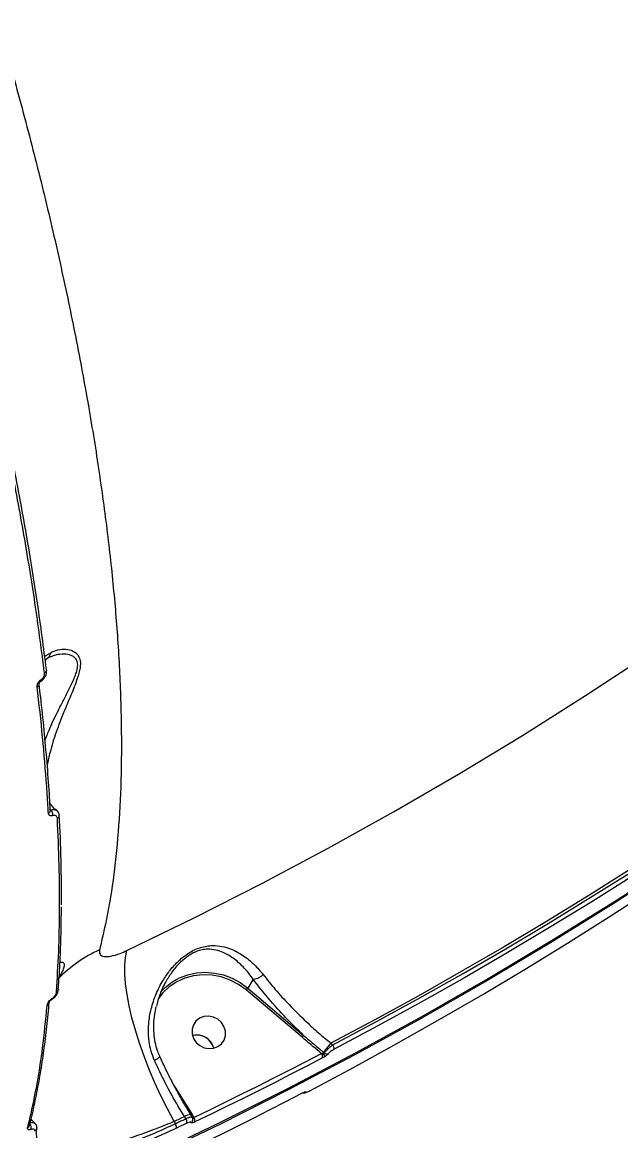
# Model space of a CAD drawing. Header units: millimetres. Extents: x -7151 to 6134, y -5040 to 5562.
# Drawn here: x -1650.6 to -1493.2, y -1392.3 to -1101 of the extents above; entities that cross this region are included whole.
import ezdxf

# ---------------------------------------------------------------- set-up
doc = ezdxf.new("R2010")
doc.units = ezdxf.units.MM
for name, color, linetype in [('DIKOM_ОБЪЕКТ', 7, 'Continuous'), ('DIKOM_РАЗМЕР_ЗОНА', 7, 'Continuous'), ('DIKOM_РАЗМЕР_ОБЪЕКТА', 7, 'Continuous')]:
    doc.layers.add(name, color=color, linetype=linetype)
doc.styles.add('style1', font='arial.ttf', dxfattribs={"width": 0.8})
doc.dimstyles.new('1-50', dxfattribs={"dimtxt": 300, "dimasz": 200, "dimexe": 100, "dimexo": 0, "dimgap": 100, "dimtad": 1, "dimtxsty": 'style1', "dimcen": 200, "dimclrd": 7, "dimclre": 7, "dimclrt": 7, "dimadec": 1, "dimazin": 2, "dimtfac": 1, "dimtmove": 0, "dimatfit": 2, "dimfxl": 0, "dimlwd": 25, "dimlwe": 18, "dimarcsym": 0})

# ---------------------------------------------------------------- blocks, each defined once
blk = doc.blocks.new('*D0')
at = {"layer": 'Defpoints', "color": 0, "transparency": 16777216}
for p in [(4133.55, 168.74), (-4567.47, -1241.13), (4133.55, -4153.12)]:
    blk.add_point(p, dxfattribs=at)
at = {"layer": 'DIKOM_РАЗМЕР_ОБЪЕКТА', "color": 7, "lineweight": 18, "transparency": 16777216}
for p, q in [((4133.55, 168.74), (4133.55, -4253.12)), ((-4567.47, -1241.13), (-4567.47, -4253.12))]:
    blk.add_line(p, q, dxfattribs=at)
at = {"layer": 'DIKOM_РАЗМЕР_ОБЪЕКТА', "color": 7, "lineweight": 25, "transparency": 16777216}
blk.add_line((-4367.47, -4153.12), (3933.55, -4153.12), dxfattribs=at)
at = {"layer": 'DIKOM_РАЗМЕР_ОБЪЕКТА', "color": 7, "transparency": 16777216}
for points in [[(-4367.47, -4119.79), (-4367.47, -4186.45), (-4567.47, -4153.12)], [(3933.55, -4119.79), (3933.55, -4186.45), (4133.55, -4153.12)]]:
    blk.add_solid(points, dxfattribs=at)
at = {"layer": 'DIKOM_РАЗМЕР_ОБЪЕКТА', "color": 7, "transparency": 16777216, "insert": (150.61, -3899.95), "char_height": 300, "attachment_point": 5, "style": 'style1'}
blk.add_mtext('8700', dxfattribs=at)
blk = doc.blocks.new('*D3')
at = {"layer": 'Defpoints', "color": 0, "transparency": 16777216}
for p in [(6133.55, 253.24), (-5802.46, -2467.19), (6133.55, -4939.78)]:
    blk.add_point(p, dxfattribs=at)
at = {"layer": 'DIKOM_РАЗМЕР_ЗОНА', "color": 7, "lineweight": 18, "transparency": 16777216}
for p, q in [((6133.55, 253.24), (6133.55, -5039.78)), ((-5802.46, -2467.19), (-5802.46, -5039.78))]:
    blk.add_line(p, q, dxfattribs=at)
at = {"layer": 'DIKOM_РАЗМЕР_ЗОНА', "color": 7, "lineweight": 25, "transparency": 16777216}
blk.add_line((-5602.46, -4939.78), (5933.55, -4939.78), dxfattribs=at)
at = {"layer": 'DIKOM_РАЗМЕР_ЗОНА', "color": 7, "transparency": 16777216}
for points in [[(-5602.46, -4906.44), (-5602.46, -4973.11), (-5802.46, -4939.78)], [(5933.55, -4906.44), (5933.55, -4973.11), (6133.55, -4939.78)]]:
    blk.add_solid(points, dxfattribs=at)
at = {"layer": 'DIKOM_РАЗМЕР_ЗОНА', "color": 7, "transparency": 16777216, "insert": (186.61, -4686.61), "char_height": 300, "attachment_point": 5, "style": 'style1'}
blk.add_mtext('11950', dxfattribs=at)

msp = doc.modelspace()

# ---------------------------------------------------------------- linework, layer by layer
at = {"layer": 'DIKOM_ОБЪЕКТ', "color": 7, "linetype": 'Continuous', "lineweight": 15}
for p, q in [((-1643.067, -1267.81), (-1643.167, -1267.855)), ((-1589.873, -1352.432), (-1591.266, -1354.792)), ((-1641.055, -1355.109), (-1641.057, -1355.172)), ((-1576.992, -1367.739), (-1591.67, -1355.299)), ((-1591.266, -1354.792), (-1576.587, -1367.232)), ((-1571.334, -1371.681), (-1571.159, -1371.83)), ((-1569.412, -1369.305), (-1568.88, -1369.756)), ((-1610.587, -1380.498), (-1609.266, -1382.619)), ((-1609.266, -1382.619), (-1605.918, -1388.069)), ((-1607.568, -1389.149), (-1607.911, -1388.597)), ((-1605.862, -1388.713), (-1606.26, -1388.074)), ((-1605.918, -1388.069), (-1605.455, -1388.812)), ((-1646.739, -1391.571), (-1646.744, -1391.633)), ((-1610.594, -1389.873), (-1610.31, -1390.453))]:
    msp.add_line(p, q, dxfattribs=at)
at = {"layer": 'DIKOM_ОБЪЕКТ', "color": 7, "linetype": 'Continuous', "lineweight": 15, "flags": 128}
for points in [[(-1623.021, -1344.937), (-1605.217, -1336.3), (-1587.596, -1327.347), (-1570.165, -1318.08), (-1552.928, -1308.504), (-1535.891, -1298.621), (-1519.06, -1288.433), (-1502.44, -1277.945), (-1486.037, -1267.16), (-1469.854, -1256.081), (-1453.899, -1244.711), (-1438.175, -1233.055), (-1422.688, -1221.116), (-1407.443, -1208.897), (-1392.444, -1196.404), (-1377.697, -1183.639), (-1363.206, -1170.606), (-1348.975, -1157.311), (-1335.01, -1143.756), (-1321.314, -1129.947)], [(-1324.153, -1198.308), (-1338.419, -1211.827), (-1352.943, -1225.09), (-1367.722, -1238.091), (-1382.749, -1250.827), (-1398.021, -1263.294), (-1413.534, -1275.488), (-1429.282, -1287.406), (-1445.261, -1299.043), (-1461.465, -1310.396), (-1477.891, -1321.463), (-1494.533, -1332.239), (-1511.385, -1342.721), (-1528.444, -1352.906), (-1545.703, -1362.791), (-1563.158, -1372.373), (-1580.802, -1381.649), (-1598.632, -1390.617), (-1616.642, -1399.273), (-1634.825, -1407.615), (-1653.176, -1415.64), (-1671.691, -1423.347)], [(-1671.313, -1422.706), (-1652.799, -1415), (-1634.447, -1406.975), (-1616.264, -1398.632), (-1598.254, -1389.976), (-1580.425, -1381.009), (-1562.78, -1371.733), (-1545.325, -1362.151), (-1528.066, -1352.265), (-1511.007, -1342.08), (-1494.155, -1331.598), (-1477.513, -1320.822), (-1461.087, -1309.756), (-1444.883, -1298.402), (-1428.904, -1286.765), (-1413.156, -1274.848), (-1397.644, -1262.654), (-1382.371, -1250.187), (-1367.344, -1237.451), (-1352.566, -1224.45), (-1338.041, -1211.187), (-1323.775, -1197.667)], [(-1644.283, -1271.142), (-1644.221, -1271.25), (-1644.195, -1271.354)], [(-1640.811, -1309.46), (-1640.808, -1309.489), (-1640.807, -1309.51)], [(-1479.692, -1316.565), (-1490.599, -1323.605), (-1501.597, -1330.518), (-1512.685, -1337.305), (-1523.86, -1343.964), (-1535.122, -1350.494), (-1546.469, -1356.895), (-1557.899, -1363.165), (-1569.412, -1369.305)], [(-1568.88, -1369.756), (-1557.392, -1363.627), (-1545.986, -1357.368), (-1534.663, -1350.979), (-1523.425, -1344.461), (-1512.273, -1337.815), (-1501.209, -1331.042), (-1490.233, -1324.142), (-1479.348, -1317.117)], [(-1478.943, -1318.219), (-1489.837, -1325.249), (-1500.822, -1332.154), (-1511.895, -1338.933), (-1523.057, -1345.585), (-1534.304, -1352.108), (-1545.636, -1358.502), (-1557.052, -1364.767), (-1568.549, -1370.9)], [(-1574.973, -1381.787), (-1563.476, -1375.654), (-1552.061, -1369.389), (-1540.729, -1362.995), (-1529.481, -1356.472), (-1518.32, -1349.82), (-1507.246, -1343.041), (-1496.261, -1336.136), (-1485.367, -1329.105)], [(-1610.594, -1389.873), (-1612.382, -1386.549), (-1614.086, -1383.138), (-1615.689, -1379.673), (-1617.177, -1376.184), (-1618.536, -1372.704), (-1619.753, -1369.263), (-1620.819, -1365.894), (-1621.722, -1362.627), (-1622.456, -1359.492), (-1623.012, -1356.517), (-1623.387, -1353.731), (-1623.576, -1351.157), (-1623.577, -1348.819), (-1623.392, -1346.74), (-1623.021, -1344.937)], [(-1591.67, -1355.299), (-1593.686, -1353.845), (-1595.891, -1352.696), (-1598.232, -1351.88), (-1600.652, -1351.416), (-1603.094, -1351.316), (-1605.497, -1351.582), (-1607.805, -1352.207), (-1609.961, -1353.177), (-1611.913, -1354.468), (-1613.615, -1356.049), (-1614.852, -1357.622)], [(-1614.183, -1355.886), (-1613.01, -1354.671), (-1611.219, -1353.264), (-1609.216, -1352.139), (-1607.045, -1351.322), (-1604.751, -1350.83), (-1602.386, -1350.673), (-1599.999, -1350.856), (-1597.644, -1351.374), (-1595.371, -1352.216), (-1593.23, -1353.364), (-1591.266, -1354.792)], [(-1642.789, -1357.736), (-1642.774, -1357.74), (-1642.762, -1357.736), (-1642.754, -1357.727), (-1642.749, -1357.711), (-1642.747, -1357.689), (-1642.749, -1357.661), (-1642.755, -1357.628), (-1642.764, -1357.588)], [(-1604.84, -1369.075), (-1603.883, -1369.92), (-1602.734, -1370.486), (-1601.488, -1370.726), (-1600.244, -1370.621), (-1599.104, -1370.18), (-1598.161, -1369.438), (-1597.49, -1368.456), (-1597.145, -1367.312), (-1597.156, -1366.101), (-1597.52, -1364.918), (-1598.209, -1363.862), (-1599.167, -1363.017), (-1600.315, -1362.451), (-1601.562, -1362.211), (-1602.805, -1362.316), (-1603.945, -1362.757), (-1604.889, -1363.499), (-1605.56, -1364.481), (-1605.904, -1365.624), (-1605.894, -1366.836), (-1605.529, -1368.018), (-1604.84, -1369.075)], [(-1600.173, -1370.604), (-1600.442, -1369.87), (-1601.131, -1368.813)], [(-1605.455, -1388.812), (-1601.226, -1386.771), (-1597.008, -1384.712), (-1592.799, -1382.636), (-1588.6, -1380.543), (-1584.411, -1378.432), (-1580.233, -1376.305), (-1576.064, -1374.16), (-1571.906, -1371.998)], [(-1571.578, -1373.146), (-1575.74, -1375.31), (-1579.912, -1377.456), (-1584.094, -1379.585), (-1588.286, -1381.697), (-1592.488, -1383.792), (-1596.701, -1385.87), (-1600.923, -1387.931), (-1605.155, -1389.974)], [(-1610.635, -1399.26), (-1606.402, -1397.217), (-1602.18, -1395.156), (-1597.968, -1393.078), (-1593.766, -1390.983), (-1589.573, -1388.871), (-1585.391, -1386.742), (-1581.219, -1384.595), (-1577.058, -1382.432)], [(-1576.605, -1382.236), (-1576.567, -1382.219), (-1576.462, -1382.153)], [(-1607.911, -1388.597), (-1608.246, -1388.757), (-1608.581, -1388.917), (-1608.917, -1389.077), (-1609.252, -1389.236), (-1609.587, -1389.395), (-1609.922, -1389.555), (-1610.258, -1389.714), (-1610.594, -1389.873)], [(-1610.31, -1390.453), (-1609.967, -1390.29), (-1609.624, -1390.127), (-1609.281, -1389.965), (-1608.938, -1389.802), (-1608.596, -1389.639), (-1608.253, -1389.475), (-1607.91, -1389.312), (-1607.568, -1389.149)], [(-1606.26, -1388.074), (-1606.262, -1388.071), (-1606.268, -1388.064)], [(-1605.714, -1389.139), (-1605.709, -1389.169), (-1605.699, -1389.298)], [(-1607.269, -1390.309), (-1607.612, -1390.473), (-1607.955, -1390.636), (-1608.298, -1390.8), (-1608.641, -1390.963), (-1608.984, -1391.126), (-1609.327, -1391.289), (-1609.67, -1391.452), (-1610.013, -1391.615)]]:
    msp.add_lwpolyline(points, dxfattribs=at)
at = {"layer": 'DIKOM_ОБЪЕКТ', "color": 7, "linetype": 'Continuous', "lineweight": 15}
for centre, radius, start, end in [((-1644.901, -1271.319), 0.707, 285.00979, 357.1788), ((-1646.802, -1274.973), 0.695, 284.56418, 0.29669), ((-1646.026, -1273.995), 0.423, 341.50245, 28.41242), ((-1643.889, -1308.145), 0.726, 286.5079, 359.90971), ((-1644.268, -1309.256), 1.772, 351.94655, 46.85096), ((-1641.544, -1309.472), 0.738, 287.08303, 357.01971), ((-1615.28, -1377.604), 36.098, 114.46055, 135.63267), ((-1641.839, -1355.075), 0.788, 289.54304, 352.88984), ((-1595.093, -1352.151), 4.65, 317.39792, 325.39433), ((-1644.28, -1358.697), 0.786, 289.42381, 354.77402), ((-1604.714, -1371.873), 4.716, 15.61578, 103.29696), ((-1604.711, -1371.854), 4.697, 40.33563, 103.38547), ((-1580.372, -1364.627), 4.594, 317.36678, 325.45839), ((-1573.22, -1372.994), 1.648, 354.71031, 37.16791), ((-1574.613, -1369.371), 4.011, 319.56193, 324.83106), ((-1568.905, -1370.431), 3.071, 210.14207, 229.11659), ((-1549.555, -1387.331), 26.819, 137.76535, 144.29947), ((-1570.457, -1371.067), 1.037, 227.36194, 292.43694), ((-1570.197, -1370.757), 1.654, 355.01466, 37.23518), ((-1576.501, -1381.233), 1.005, 266.63558, 299.06358), ((-1606.26, -1390.883), 2.819, 90.16735, 125.84474), ((-1608.977, -1390.13), 1.718, 354.01728, 34.85139), ((-1606.65, -1389.3), 0.952, 297.49793, 355.08062), ((-1606.433, -1387.209), 1.003, 283.86205, 300.92569), ((-1606.849, -1389.792), 1.704, 353.86203, 35.08852), ((-1649.462, -1390.734), 0.84, 291.42404, 346.36819), ((-1649.769, -1391.466), 1.592, 342.4535, 39.33592), ((-1647.618, -1391.508), 0.883, 293.14545, 351.86169), ((-1611.73, -1391.434), 1.726, 353.99498, 34.6467)]:
    msp.add_arc(centre, radius, start, end, dxfattribs=at)
for points, knots in [([(-1792.226, -797.947), (-1789.351, -802.468), (-1783.598, -811.513), (-1775.007, -825.76), (-1766.472, -840.456), (-1757.902, -855.821), (-1749.32, -871.838), (-1740.75, -888.489), (-1732.332, -905.511), (-1723.816, -923.435), (-1715.245, -942.277), (-1706.661, -962.026), (-1698.36, -982.025), (-1690.38, -1002.182), (-1682.76, -1022.402), (-1675.536, -1042.6), (-1668.729, -1062.743), (-1662.339, -1082.797), (-1656.377, -1102.724), (-1650.87, -1122.43), (-1645.845, -1141.822), (-1641.329, -1160.824), (-1637.335, -1179.394), (-1633.862, -1197.512), (-1630.911, -1215.14), (-1628.496, -1232.197), (-1626.63, -1248.603), (-1625.301, -1264.59), (-1624.553, -1280.068), (-1624.415, -1294.958), (-1624.9, -1308.95), (-1626.028, -1321.954), (-1627.736, -1334.031), (-1629.397, -1341.175), (-1630.227, -1344.746)], [0, 0, 0, 0, 0.02776658, 0.05556643, 0.0833658, 0.11113241, 0.14003739, 0.16898022, 0.19792281, 0.22682785, 0.25863749, 0.29054828, 0.32251016, 0.35447194, 0.38638208, 0.41819128, 0.44989545, 0.48169989, 0.51355548, 0.54541096, 0.57721522, 0.60891885, 0.64054747, 0.67227585, 0.70405522, 0.73583439, 0.76756253, 0.79919073, 0.83259392, 0.86602652, 0.89942941, 0.93294291, 0.96648643, 1, 1, 1, 1]), ([(-1644.718, -1272.002), (-1645.46, -1266.285), (-1646.943, -1254.851), (-1649.859, -1236.888), (-1653.238, -1218.404), (-1655.944, -1205.631), (-1657.298, -1199.244)], [0, 0, 0, 0, 0.2485943, 0.4971894, 0.7485956, 1, 1, 1, 1]), ([(-1656.832, -1198.55), (-1655.497, -1204.851), (-1652.827, -1217.454), (-1649.458, -1235.836), (-1646.531, -1253.834), (-1645.032, -1265.372), (-1644.283, -1271.142)], [0, 0, 0, 0, 0.2485955, 0.4971902, 0.7485947, 1, 1, 1, 1]), ([(-1644.739, -1267.78), (-1644.549, -1267.633), (-1644.125, -1267.309), (-1643.497, -1266.918), (-1643.151, -1266.702)], [0, 0, 0, 0, 0.4500981, 1, 1, 1, 1]), ([(-1644.563, -1289.735), (-1644.167, -1288.698), (-1643.134, -1285.99), (-1641.125, -1281.901), (-1639.217, -1278.201), (-1637.846, -1275.51), (-1637.007, -1273.708), (-1636.406, -1272.162), (-1636.023, -1270.811), (-1635.954, -1269.863), (-1636.085, -1268.922), (-1636.461, -1268.17), (-1637.258, -1267.574), (-1638.442, -1267.135), (-1640.212, -1267.036), (-1641.925, -1267.258), (-1642.852, -1267.706), (-1643.067, -1267.81)], [0, 0, 0, 0, 0.0916244, 0.2392513, 0.3544727, 0.4137482, 0.4728985, 0.5097527, 0.5476173, 0.5923673, 0.6010901, 0.6545333, 0.7007842, 0.7484099, 0.8435778, 0.9636254, 1, 1, 1, 1]), ([(-1643.151, -1266.702), (-1643.157, -1266.749), (-1643.2, -1267.067), (-1643.412, -1267.602), (-1643.759, -1268.079), (-1644.029, -1268.209), (-1644.072, -1268.23)], [0, 0, 0, 0, 0.0728649, 0.5034386, 0.9199939, 1, 1, 1, 1]), ([(-1643.151, -1266.702), (-1642.521, -1266.398), (-1641.26, -1265.788), (-1639.207, -1265.68), (-1637.572, -1266.052), (-1636.479, -1266.7), (-1635.732, -1267.497), (-1635.232, -1268.768), (-1635.275, -1270.843), (-1636.158, -1273.939), (-1637.737, -1277.842), (-1639.768, -1282.535), (-1641.693, -1287.585), (-1643.193, -1292.315), (-1643.765, -1295.089), (-1643.993, -1296.196)], [0, 0, 0, 0, 0.0959352, 0.19186, 0.2688786, 0.3083435, 0.3477073, 0.3947448, 0.4421901, 0.5060334, 0.6000421, 0.6945796, 0.8093435, 0.9239417, 1, 1, 1, 1]), ([(-1644.622, -1268.645), (-1644.465, -1268.525), (-1644.302, -1268.4), (-1644.072, -1268.251), (-1644.063, -1268.246)], [0, 0, 0, 0, 0.9617823, 1, 1, 1, 1]), ([(-1644.013, -1268.19), (-1643.876, -1268.083), (-1643.603, -1267.87), (-1643.276, -1267.776), (-1643.113, -1267.729)], [0, 0, 0, 0, 0.501371, 1, 1, 1, 1]), ([(-1645.654, -1273.794), (-1645.53, -1273.711), (-1645.283, -1273.545), (-1644.995, -1273.183), (-1644.787, -1272.763), (-1644.696, -1272.353), (-1644.711, -1272.103), (-1644.718, -1272.002)], [0, 0, 0, 0, 0.1920694, 0.3836394, 0.5902514, 0.8340988, 1, 1, 1, 1]), ([(-1644.514, -1272.968), (-1644.508, -1272.96), (-1644.337, -1272.719), (-1644.183, -1272.15), (-1644.196, -1271.622), (-1644.203, -1271.355)], [0, 0, 0, 0, 0.01646939, 0.50323945, 1, 1, 1, 1]), ([(-1646.627, -1275.646), (-1646.633, -1275.542), (-1646.648, -1275.284), (-1646.549, -1274.858), (-1646.331, -1274.423), (-1646.034, -1274.05), (-1645.781, -1273.88), (-1645.654, -1273.794)], [0, 0, 0, 0, 0.1655735, 0.4120785, 0.62009, 0.8097304, 1, 1, 1, 1]), ([(-1643.683, -1308.841), (-1643.71, -1308.373), (-1643.845, -1306.035), (-1644.279, -1299.494), (-1645.137, -1289.008), (-1646.13, -1280.102), (-1646.627, -1275.646)], [0, 0, 0, 0, 0.0441423, 0.22072162, 0.61001558, 1, 1, 1, 1]), ([(-1643.18, -1308.145), (-1643.261, -1306.689), (-1643.489, -1302.541), (-1644.025, -1295.5), (-1644.787, -1287.04), (-1645.489, -1280.195), (-1645.983, -1276.117), (-1646.121, -1274.973)], [0, 0, 0, 0, 0.1380546, 0.393115, 0.6474953, 0.9011677, 1, 1, 1, 1]), ([(-1646.094, -1274.975), (-1646.1, -1274.939), (-1646.114, -1274.863), (-1646.056, -1274.634), (-1645.943, -1274.425), (-1645.82, -1274.276), (-1645.712, -1274.183), (-1645.618, -1274.123), (-1645.563, -1274.1), (-1645.538, -1274.092), (-1645.535, -1274.091)], [0, 0, 0, 0, 0.2169389, 0.4694703, 0.6463885, 0.7655797, 0.8505717, 0.918199, 0.9910203, 1, 1, 1, 1]), ([(-1645.634, -1274.133), (-1645.628, -1274.131), (-1645.375, -1274.018), (-1644.94, -1273.637), (-1644.655, -1273.189), (-1644.514, -1272.968)], [0, 0, 0, 0, 0.0125871, 0.5135641, 1, 1, 1, 1]), ([(-1641.417, -1308.249), (-1641.784, -1307.929), (-1642.54, -1307.272), (-1643.036, -1306.588), (-1643.291, -1306.236)], [0, 0, 0, 0, 0.4857596, 1, 1, 1, 1]), ([(-1643.056, -1307.963), (-1642.819, -1307.927), (-1642.309, -1307.851), (-1641.758, -1307.972), (-1641.555, -1308.177), (-1641.512, -1308.222)], [0, 0, 0, 0, 0.4067753, 0.8726794, 1, 1, 1, 1]), ([(-1642.514, -1309.504), (-1642.654, -1309.53), (-1642.955, -1309.585), (-1643.333, -1309.476), (-1643.611, -1309.228), (-1643.659, -1308.97), (-1643.683, -1308.841)], [0, 0, 0, 0, 0.2214586, 0.4743685, 0.7373475, 1, 1, 1, 1]), ([(-1643.204, -1308.089), (-1643.186, -1308.121), (-1643.16, -1308.164), (-1643.161, -1308.16), (-1643.162, -1308.159)], [0, 0, 0, 0, 0.7343105, 1, 1, 1, 1]), ([(-1641.327, -1310.177), (-1641.351, -1310.046), (-1641.399, -1309.785), (-1641.682, -1309.532), (-1642.067, -1309.422), (-1642.373, -1309.478), (-1642.514, -1309.504)], [0, 0, 0, 0, 0.2632203, 0.5266351, 0.781351, 1, 1, 1, 1]), ([(-1641.576, -1355.818), (-1641.353, -1352.326), (-1640.908, -1345.343), (-1640.692, -1334.155), (-1640.781, -1322.497), (-1641.145, -1314.284), (-1641.327, -1310.177)], [0, 0, 0, 0, 0.2490954, 0.4981924, 0.7490965, 1, 1, 1, 1]), ([(-1640.822, -1309.509), (-1640.82, -1309.456), (-1640.811, -1309.169), (-1641.021, -1308.698), (-1641.293, -1308.284), (-1641.503, -1308.188), (-1641.507, -1308.186)], [0, 0, 0, 0, 0.1017414, 0.5535758, 0.9915376, 1, 1, 1, 1]), ([(-1640.902, -1309.23), (-1640.717, -1313.304), (-1640.347, -1321.452), (-1640.328, -1329.112), (-1640.319, -1332.941)], [0, 0, 0, 0, 0.5000002, 1, 1, 1, 1]), ([(-1641.097, -1355.103), (-1641.036, -1354.349), (-1640.795, -1351.371), (-1640.532, -1345.93), (-1640.306, -1339.472), (-1640.278, -1335.217), (-1640.267, -1333.432)], [0, 0, 0, 0, 0.1107421, 0.4372109, 0.763863, 1, 1, 1, 1]), ([(-1630.227, -1344.746), (-1630.256, -1345.173), (-1630.315, -1346.035), (-1629.191, -1346.588), (-1627.32, -1346.501), (-1625.135, -1345.879), (-1623.625, -1345.206), (-1623.021, -1344.937)], [0, 0, 0, 0, 0.2099036, 0.42287984, 0.6382564, 0.85535685, 1, 1, 1, 1]), ([(-1615.793, -1373.865), (-1616.115, -1373.037), (-1616.76, -1371.381), (-1617.345, -1368.315), (-1617.459, -1364.749), (-1616.876, -1360.741), (-1615.662, -1356.844), (-1613.971, -1353.372), (-1611.966, -1350.368), (-1609.68, -1347.773), (-1607.349, -1345.888), (-1605.278, -1344.749), (-1603.66, -1344.111), (-1602.044, -1343.739), (-1600.134, -1343.582), (-1598.02, -1343.797), (-1595.367, -1344.594), (-1592.502, -1346.12), (-1589.636, -1348.397), (-1587.968, -1350.366), (-1587.209, -1351.263)], [0, 0, 0, 0, 0.0450758, 0.0901804, 0.1588875, 0.2276835, 0.2984034, 0.3691118, 0.4250474, 0.4808167, 0.5408185, 0.5713829, 0.6019519, 0.6344656, 0.6670284, 0.7198466, 0.77277, 0.8528837, 0.9329854, 1, 1, 1, 1]), ([(-1589.87, -1352.431), (-1589.87, -1352.431), (-1590.52, -1351.51), (-1591.964, -1349.689), (-1594.412, -1347.38), (-1596.836, -1345.8), (-1599.117, -1344.894), (-1600.909, -1344.57), (-1602.567, -1344.619), (-1604.206, -1344.932), (-1605.634, -1345.577), (-1606.669, -1346.156), (-1606.957, -1346.405), (-1607.066, -1346.5)], [0, 0, 0, 0, 0.0001089, 0.1484243, 0.3228776, 0.5018097, 0.6139112, 0.7282501, 0.7940515, 0.8616683, 0.9568599, 0.9836066, 1, 1, 1, 1]), ([(-1640.663, -1348.056), (-1640.605, -1348.031), (-1640.337, -1347.914), (-1639.974, -1348.013), (-1639.568, -1348.258), (-1639.46, -1348.942), (-1639.859, -1350.193), (-1640.523, -1351.355), (-1640.873, -1351.968)], [0, 0, 0, 0, 0.0453007, 0.2088352, 0.371974, 0.572856, 0.7745135, 1, 1, 1, 1]), ([(-1607.066, -1346.5), (-1607.806, -1347.064), (-1609.365, -1348.254), (-1611.246, -1350.581), (-1613.009, -1353.356), (-1614.437, -1356.363), (-1615.024, -1358.582), (-1615.288, -1359.582)], [0, 0, 0, 0, 0.169281, 0.3568245, 0.5507177, 0.7976754, 1, 1, 1, 1]), ([(-1589.87, -1352.431), (-1589.689, -1352.438), (-1589.328, -1352.451), (-1588.626, -1352.219), (-1587.93, -1351.843), (-1587.46, -1351.49), (-1587.244, -1351.294), (-1587.209, -1351.263)], [0, 0, 0, 0, 0.2461804, 0.4924511, 0.7386981, 0.9580052, 1, 1, 1, 1]), ([(-1587.209, -1351.263), (-1586.173, -1352.565), (-1584.084, -1355.19), (-1580.255, -1359.382), (-1576.409, -1363.191), (-1572.684, -1366.577), (-1570.506, -1368.393), (-1569.412, -1369.305)], [0, 0, 0, 0, 0.210645, 0.4247472, 0.6762119, 0.8374044, 1, 1, 1, 1]), ([(-1589.873, -1352.432), (-1589.873, -1352.432), (-1589.872, -1352.431), (-1589.871, -1352.431), (-1589.87, -1352.431)], [0, 0, 0, 0, 0.5844771, 1, 1, 1, 1]), ([(-1576.587, -1367.232), (-1577.664, -1366.197), (-1579.827, -1364.116), (-1583.174, -1360.59), (-1586.629, -1356.67), (-1588.786, -1353.853), (-1589.873, -1352.432)], [0, 0, 0, 0, 0.216066, 0.4341024, 0.7147651, 1, 1, 1, 1]), ([(-1642.767, -1357.725), (-1642.595, -1357.623), (-1642.224, -1357.403), (-1641.756, -1356.907), (-1641.365, -1356.305), (-1641.111, -1355.71), (-1641.099, -1355.32), (-1641.094, -1355.167)], [0, 0, 0, 0, 0.1646671, 0.3552657, 0.5742418, 0.8337512, 1, 1, 1, 1]), ([(-1642.764, -1357.588), (-1642.649, -1357.516), (-1642.42, -1357.372), (-1642.087, -1357.037), (-1641.755, -1356.55), (-1641.607, -1356.12), (-1641.581, -1355.866), (-1641.576, -1355.818)], [0, 0, 0, 0, 0.14567225, 0.2900292, 0.53208531, 0.90980358, 1, 1, 1, 1]), ([(-1649.155, -1391.517), (-1649.077, -1391.211), (-1648.692, -1389.682), (-1647.737, -1385.613), (-1646.447, -1379.043), (-1645.046, -1369.997), (-1644.386, -1363.216), (-1644.019, -1359.439)], [0, 0, 0, 0, 0.032165, 0.1608338, 0.4183944, 0.6759544, 1, 1, 1, 1]), ([(-1648.664, -1390.929), (-1648.571, -1390.584), (-1648.007, -1388.497), (-1647.116, -1384.422), (-1646.001, -1378.702), (-1645.048, -1372.732), (-1644.252, -1366.513), (-1643.744, -1361.853), (-1643.544, -1359.194), (-1643.512, -1358.767)], [0, 0, 0, 0, 0.0369355, 0.2233149, 0.4092369, 0.5944811, 0.7792878, 0.9645134, 1, 1, 1, 1]), ([(-1644.019, -1359.439), (-1644.012, -1359.385), (-1643.981, -1359.12), (-1643.819, -1358.668), (-1643.465, -1358.159), (-1643.118, -1357.812), (-1642.882, -1357.663), (-1642.764, -1357.588)], [0, 0, 0, 0, 0.0950604, 0.471979, 0.7157713, 0.8573226, 1, 1, 1, 1]), ([(-1643.493, -1358.766), (-1643.493, -1358.758), (-1643.493, -1358.715), (-1643.415, -1358.439), (-1643.218, -1358.132), (-1643.023, -1357.923), (-1642.882, -1357.81), (-1642.784, -1357.746), (-1642.711, -1357.71), (-1642.667, -1357.692), (-1642.65, -1357.687), (-1642.645, -1357.685)], [0, 0, 0, 0, 0.0884822, 0.4459524, 0.6821748, 0.8108253, 0.8763483, 0.9211303, 0.956644, 0.9870463, 1, 1, 1, 1]), ([(-1614.395, -1372.699), (-1614.6, -1372.23), (-1615.113, -1371.056), (-1615.617, -1369.043), (-1615.954, -1366.688), (-1615.992, -1364.212), (-1615.798, -1361.858), (-1615.46, -1360.362), (-1615.311, -1359.705)], [0, 0, 0, 0, 0.1138787, 0.2851755, 0.4636709, 0.6500983, 0.8464147, 1, 1, 1, 1]), ([(-1571.906, -1371.998), (-1572.071, -1371.859), (-1573.759, -1370.432), (-1575.458, -1369.017), (-1576.992, -1367.739)], [0, 0, 0, 0, 0.0973886, 1, 1, 1, 1]), ([(-1576.587, -1367.232), (-1575.063, -1368.524), (-1573.312, -1370.008), (-1571.562, -1371.489), (-1571.334, -1371.681)], [0, 0, 0, 0, 0.87019454, 1, 1, 1, 1]), ([(-1571.906, -1371.998), (-1571.823, -1371.996), (-1571.707, -1371.993), (-1571.592, -1371.977), (-1571.56, -1371.973)], [0, 0, 0, 0, 0.7208861, 1, 1, 1, 1]), ([(-1571.56, -1371.973), (-1571.505, -1371.963), (-1571.392, -1371.944), (-1571.256, -1371.898), (-1571.185, -1371.857), (-1571.164, -1371.835), (-1571.159, -1371.83)], [0, 0, 0, 0, 0.3285137, 0.6787482, 0.9204826, 1, 1, 1, 1]), ([(-1571.159, -1371.83), (-1571.053, -1371.694), (-1570.836, -1371.419), (-1570.265, -1370.865), (-1569.583, -1370.278), (-1569.113, -1369.929), (-1568.88, -1369.756)], [0, 0, 0, 0, 0.24253952, 0.49171092, 0.74728907, 1, 1, 1, 1]), ([(-1568.549, -1370.9), (-1568.707, -1370.989), (-1569.025, -1371.165), (-1569.48, -1371.478), (-1569.857, -1371.785), (-1569.994, -1371.946), (-1570.061, -1372.025)], [0, 0, 0, 0, 0.2566154, 0.5136595, 0.7612079, 1, 1, 1, 1]), ([(-1614.426, -1372.711), (-1614.427, -1372.777), (-1614.431, -1372.908), (-1614.761, -1373.228), (-1615.214, -1373.54), (-1615.589, -1373.756), (-1615.755, -1373.845), (-1615.793, -1373.865)], [0, 0, 0, 0, 0.26924792, 0.53899503, 0.80870047, 0.9561315, 1, 1, 1, 1]), ([(-1607.911, -1388.597), (-1609.05, -1386.712), (-1611.362, -1382.887), (-1613.951, -1377.87), (-1615.34, -1374.849), (-1615.793, -1373.865)], [0, 0, 0, 0, 0.3958719, 0.8032155, 1, 1, 1, 1]), ([(-1606.245, -1388.05), (-1606.71, -1387.299), (-1607.801, -1385.536), (-1609.443, -1382.654), (-1611.173, -1379.448), (-1612.794, -1376.204), (-1613.875, -1373.948), (-1614.374, -1372.791), (-1614.408, -1372.712)], [0, 0, 0, 0, 0.1536722, 0.3607551, 0.5687701, 0.7770291, 0.9847525, 1, 1, 1, 1]), ([(-1570.915, -1372.752), (-1570.977, -1372.793), (-1571.195, -1372.936), (-1571.419, -1373.059), (-1571.578, -1373.146)], [0, 0, 0, 0, 0.2880592, 1, 1, 1, 1]), ([(-1570.061, -1372.025), (-1570.124, -1372.099), (-1570.249, -1372.247), (-1570.563, -1372.508), (-1570.804, -1372.675), (-1570.915, -1372.752)], [0, 0, 0, 0, 0.3509953, 0.7013998, 1, 1, 1, 1]), ([(-1577.058, -1382.432), (-1576.995, -1382.4), (-1576.778, -1382.288), (-1576.594, -1382.209), (-1576.462, -1382.153)], [0, 0, 0, 0, 0.2879699, 1, 1, 1, 1]), ([(-1576.669, -1382.295), (-1576.626, -1382.305), (-1576.497, -1382.334), (-1576.286, -1382.318), (-1575.985, -1382.258), (-1575.584, -1382.104), (-1575.162, -1381.908), (-1574.909, -1381.765), (-1574.879, -1381.748)], [0, 0, 0, 0, 0.0628531, 0.183142, 0.3276513, 0.6181376, 0.9547879, 1, 1, 1, 1]), ([(-1576.605, -1382.237), (-1576.582, -1382.228), (-1576.517, -1382.2), (-1576.468, -1382.187), (-1576.471, -1382.188), (-1576.472, -1382.188)], [0, 0, 0, 0, 0.2815954, 0.7946377, 1, 1, 1, 1]), ([(-1576.462, -1382.153), (-1576.379, -1382.123), (-1576.196, -1382.056), (-1576.023, -1382.032), (-1576.016, -1382.085), (-1576.013, -1382.112)], [0, 0, 0, 0, 0.2985845, 0.6490616, 1, 1, 1, 1]), ([(-1576.013, -1382.112), (-1576.01, -1382.138), (-1576.004, -1382.191), (-1575.816, -1382.161), (-1575.516, -1382.053), (-1575.21, -1381.91), (-1575.019, -1381.811), (-1574.973, -1381.787)], [0, 0, 0, 0, 0.2249596, 0.449615, 0.6803507, 0.9238002, 1, 1, 1, 1]), ([(-1647.139, -1390.425), (-1647.22, -1390.357), (-1647.685, -1389.969), (-1647.987, -1389.563), (-1648.235, -1389.228)], [0, 0, 0, 0, 0.1752776, 1, 1, 1, 1]), ([(-1607.568, -1389.149), (-1607.531, -1389.131), (-1607.257, -1388.995), (-1606.769, -1388.784), (-1606.244, -1388.636), (-1605.932, -1388.617), (-1605.902, -1388.703), (-1605.892, -1388.733)], [0, 0, 0, 0, 0.0422632, 0.3155063, 0.58863, 0.8615574, 1, 1, 1, 1]), ([(-1605.713, -1389.38), (-1605.707, -1389.273), (-1605.693, -1389.043), (-1605.805, -1388.834), (-1605.865, -1388.722)], [0, 0, 0, 0, 0.465695, 1, 1, 1, 1]), ([(-1605.816, -1388.854), (-1605.793, -1388.862), (-1605.747, -1388.879), (-1605.625, -1388.866), (-1605.521, -1388.837), (-1605.462, -1388.815), (-1605.455, -1388.812)], [0, 0, 0, 0, 0.317048, 0.6345715, 0.9512444, 1, 1, 1, 1]), ([(-1648.251, -1391.946), (-1648.286, -1391.957), (-1648.44, -1392.005), (-1648.707, -1392.047), (-1648.999, -1392.004), (-1649.188, -1391.834), (-1649.166, -1391.625), (-1649.155, -1391.517)], [0, 0, 0, 0, 0.049059, 0.2180186, 0.4266714, 0.7022397, 1, 1, 1, 1]), ([(-1648.801, -1390.215), (-1648.569, -1390.168), (-1648.098, -1390.07), (-1647.515, -1390.161), (-1647.289, -1390.369), (-1647.18, -1390.468)], [0, 0, 0, 0, 0.3371724, 0.6829064, 1, 1, 1, 1]), ([(-1647.271, -1392.319), (-1647.274, -1392.22), (-1647.281, -1392.023), (-1647.506, -1391.874), (-1647.835, -1391.838), (-1648.116, -1391.911), (-1648.251, -1391.946)], [0, 0, 0, 0, 0.2974851, 0.5891329, 0.8029193, 1, 1, 1, 1]), ([(-1646.764, -1391.629), (-1646.751, -1391.562), (-1646.7, -1391.312), (-1646.8, -1390.858), (-1647.046, -1390.582), (-1647.156, -1390.458)], [0, 0, 0, 0, 0.1699512, 0.6264419, 1, 1, 1, 1]), ([(-1646.354, -1395.158), (-1646.388, -1395.096), (-1646.606, -1394.696), (-1646.765, -1393.763), (-1646.845, -1392.624), (-1646.728, -1391.83), (-1646.691, -1391.58)], [0, 0, 0, 0, 0.0716364, 0.4593314, 0.8299038, 1, 1, 1, 1]), ([(-1610.013, -1391.615), (-1611.884, -1392.474), (-1615.625, -1394.194), (-1620.74, -1396.215), (-1625.355, -1397.806), (-1629.457, -1398.98), (-1633.238, -1399.808), (-1636.637, -1400.257), (-1639.626, -1400.325), (-1642.176, -1400.007), (-1644.225, -1399.277), (-1645.822, -1398.188), (-1646.453, -1397.143), (-1646.769, -1396.622)], [0, 0, 0, 0, 0.1021867, 0.2043711, 0.2924899, 0.3808952, 0.4690155, 0.5574045, 0.6460768, 0.7344659, 0.822883, 0.9115799, 1, 1, 1, 1]), ([(-1610.594, -1389.873), (-1612.196, -1390.527), (-1615.401, -1391.836), (-1620.034, -1393.518), (-1624.47, -1394.963), (-1628.64, -1396.133), (-1632.496, -1397.018), (-1635.97, -1397.591), (-1639.027, -1397.853), (-1641.625, -1397.797), (-1643.71, -1397.41), (-1645.266, -1396.704), (-1646.027, -1395.954), (-1646.284, -1395.454), (-1646.333, -1395.359)], [0, 0, 0, 0, 0.0874399, 0.1748851, 0.2633117, 0.3520211, 0.4404432, 0.5297481, 0.6193399, 0.7086446, 0.798549, 0.8887534, 0.978662, 1, 1, 1, 1]), ([(-1646.333, -1395.359), (-1646.022, -1395.872), (-1645.399, -1396.9), (-1643.83, -1397.972), (-1641.818, -1398.691), (-1639.317, -1399.004), (-1636.386, -1398.938), (-1633.055, -1398.498), (-1629.351, -1397.685), (-1625.333, -1396.532), (-1620.812, -1394.97), (-1615.803, -1392.985), (-1612.141, -1391.297), (-1610.31, -1390.453)], [0, 0, 0, 0, 0.0883719, 0.1770232, 0.2653899, 0.3537649, 0.4424237, 0.5308004, 0.6189441, 0.7073708, 0.7955183, 0.8977596, 1, 1, 1, 1]), ([(-1606.21, -1390.144), (-1606.221, -1390.105), (-1606.242, -1390.026), (-1606.458, -1390.02), (-1606.783, -1390.101), (-1607.08, -1390.221), (-1607.247, -1390.299), (-1607.269, -1390.309)], [0, 0, 0, 0, 0.2406729, 0.4813538, 0.7220637, 0.9627442, 1, 1, 1, 1]), ([(-1605.155, -1389.974), (-1605.177, -1389.985), (-1605.343, -1390.064), (-1605.639, -1390.183), (-1605.964, -1390.266), (-1606.179, -1390.262), (-1606.2, -1390.183), (-1606.21, -1390.144)], [0, 0, 0, 0, 0.0372111, 0.2778701, 0.5186101, 0.7592442, 1, 1, 1, 1])]:
    msp.add_open_spline(points, degree=3, knots=knots, dxfattribs=at)

# ---------------------------------------------------------------- dimensions: what is measured, and where the dimension line sits
at = {"layer": 'DIKOM_РАЗМЕР_ЗОНА'}
dim = msp.add_linear_dim(base=(6133.546, -4939.778), p1=(-5802.455, -2467.185), p2=(6133.546, 253.243), text='11950', dimstyle='1-50', dxfattribs=at)
dim.commit()
dim.dimension.update_dxf_attribs({"geometry": '*D3', "text_midpoint": (186.606, -4939.778), "dimtype": 160})
at = {"layer": 'DIKOM_РАЗМЕР_ОБЪЕКТА'}
dim = msp.add_linear_dim(base=(4133.546, -4153.121), p1=(-4567.472, -1241.128), p2=(4133.546, 168.743), text='8700', dimstyle='1-50', dxfattribs=at)
dim.commit()
dim.dimension.update_dxf_attribs({"geometry": '*D0', "text_midpoint": (150.606, -4153.121), "dimtype": 160})

doc.saveas('drawing.dxf')
